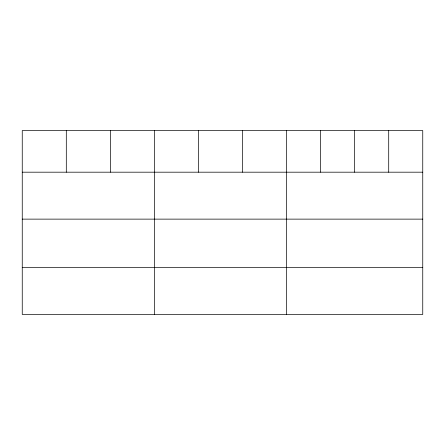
<?xml version="1.0" encoding="UTF-8"?>
<svg xmlns="http://www.w3.org/2000/svg" width="445" height="445" viewBox="0 0 445 445"><rect width="100%" height="100%" fill="white"/><g stroke="black" fill="none" stroke-linecap="round" stroke-linejoin="round"><path stroke-width="0.67" d="M422.75 172.187L422.75 314.431L22.25 314.431L22.25 130.569L422.75 130.569L422.75 172.187L22.25 172.187M22.25 219.129L422.75 219.129M22.25 267.49L422.75 267.49M388.707 130.569L388.707 172.187M354.665 130.569L354.665 172.187M320.623 130.569L320.623 172.187M286.58 130.569L286.58 314.431M242.525 130.569L242.525 172.187M198.47 130.569L198.47 172.187M154.415 130.569L154.415 314.431M110.36 130.569L110.36 172.187M66.305 130.569L66.305 172.187"/></g></svg>
